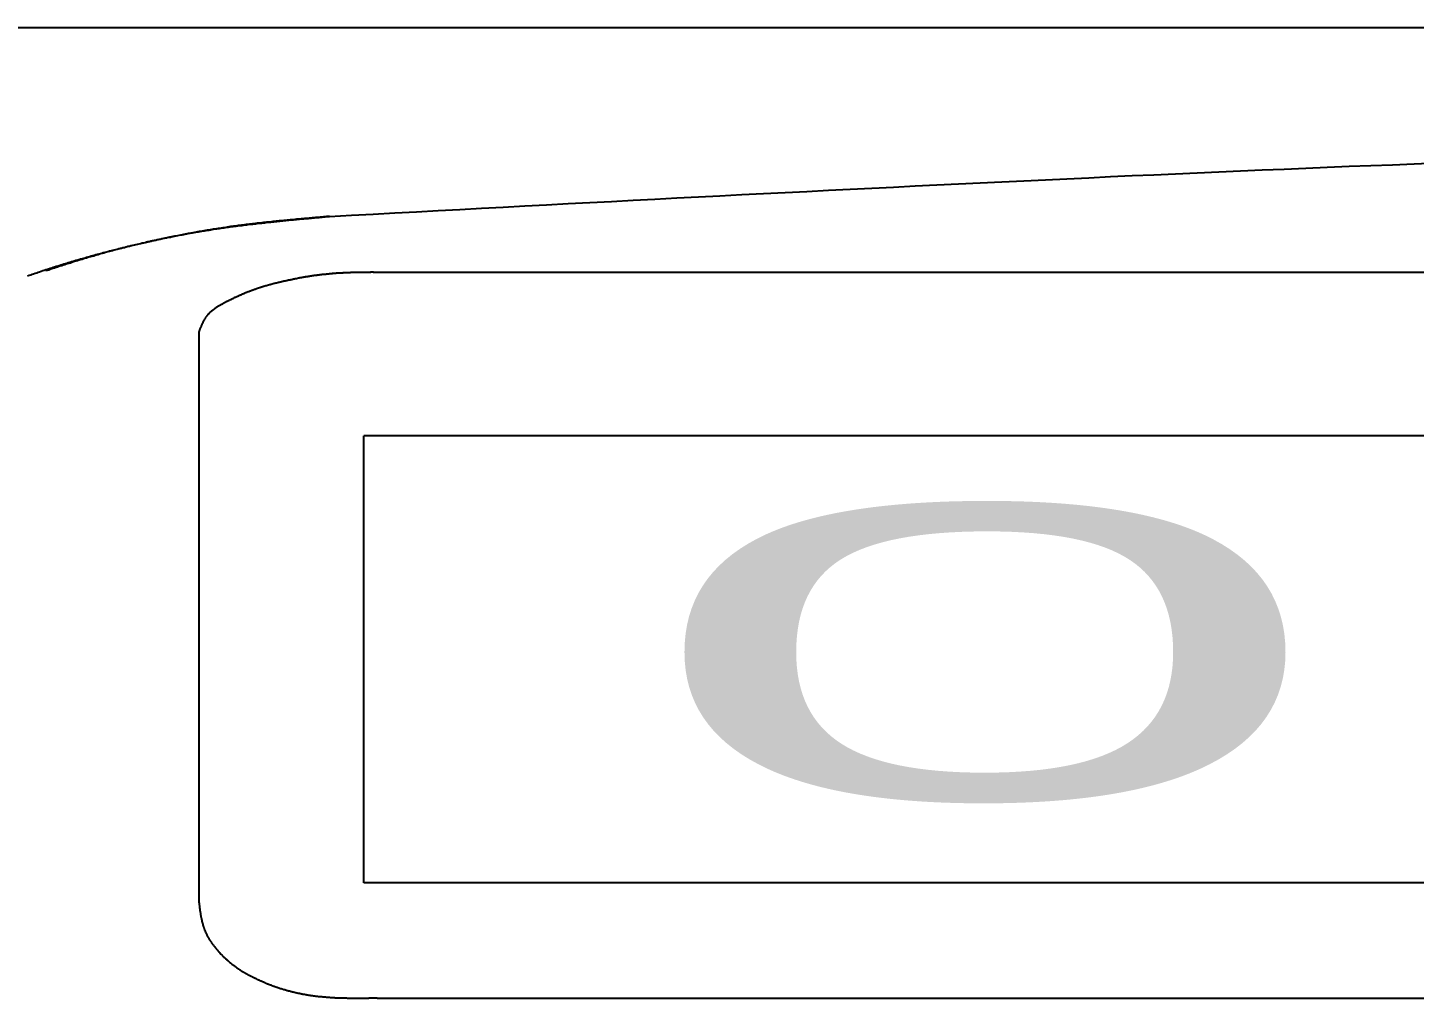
# Model space of a CAD drawing. Extents: x 79 to 365, y 158 to 362.
# Drawn here: x 106.47 to 115.99, y 350.09 to 356.74 of the extents above; entities that cross this region are included whole.
import ezdxf

# ---------------------------------------------------------------- set-up
doc = ezdxf.new("R2010")
doc.units = 0
doc.layers.get('0').update_dxf_attribs({"linetype": 'CONTINUOUS'})
doc.styles.add('MSゴシック', font='txt')

msp = doc.modelspace()

# ---------------------------------------------------------------- linework, layer by layer
at = {"color": 7, "linetype": 'CONTINUOUS'}
for p, q in [((149.0311, 356.7436), (106.0311, 356.7436)), ((146.2811, 353.9436), (108.7811, 353.9436))]:
    msp.add_line(p, q, dxfattribs=at)
at = {"linetype": 'CONTINUOUS'}
for p, q in [((146.1793, 355.0654), (108.8829, 355.0654)), ((107.6496, 354.6609), (107.6496, 350.7398)), ((108.7811, 350.8768), (108.7811, 353.9436)), ((146.2811, 350.8768), (108.7811, 350.8768)), ((108.8728, 350.0877), (146.1894, 350.0877))]:
    msp.add_line(p, q, dxfattribs=at)
at = {"color": 7}
for points in [[(108.546, 355.449, 0), (108.695, 355.457, 0), (108.844, 355.465, 0), (108.993, 355.473, 0), (109.141, 355.481, 0), (109.29, 355.489, 0), (109.439, 355.497, 0), (109.588, 355.505, 0), (109.737, 355.513, 0), (109.885, 355.521, 0), (110.034, 355.529, 0), (110.183, 355.537, 0), (110.332, 355.544, 0), (110.48, 355.552, 0), (110.629, 355.56, 0), (110.778, 355.568, 0), (110.927, 355.576, 0), (111.076, 355.583, 0), (111.224, 355.591, 0), (111.373, 355.599, 0), (111.522, 355.606, 0), (111.671, 355.614, 0), (111.82, 355.621, 0), (111.968, 355.629, 0), (112.117, 355.636, 0), (112.266, 355.644, 0), (112.415, 355.651, 0), (112.564, 355.658, 0), (112.712, 355.666, 0), (112.861, 355.673, 0), (113.01, 355.68, 0), (113.159, 355.687, 0), (113.308, 355.694, 0), (113.457, 355.701, 0), (113.605, 355.708, 0), (113.754, 355.715, 0), (113.903, 355.722, 0), (114.052, 355.729, 0), (114.201, 355.735, 0), (114.349, 355.742, 0), (114.498, 355.749, 0), (114.647, 355.755, 0), (114.796, 355.762, 0), (114.945, 355.768, 0), (115.094, 355.774, 0), (115.243, 355.78, 0), (115.391, 355.787, 0), (115.54, 355.793, 0), (115.689, 355.799, 0), (115.838, 355.804, 0), (115.987, 355.81, 0), (116.136, 355.816, 0)], [(108.546, 355.449, 0), (108.535, 355.449, 0), (108.525, 355.448, 0), (108.514, 355.447, 0), (108.503, 355.446, 0), (108.492, 355.445, 0), (108.481, 355.444, 0), (108.47, 355.443, 0), (108.46, 355.442, 0), (108.449, 355.441, 0), (108.438, 355.44, 0), (108.427, 355.439, 0), (108.416, 355.438, 0), (108.405, 355.437, 0), (108.395, 355.436, 0), (108.384, 355.435, 0), (108.373, 355.434, 0), (108.362, 355.433, 0), (108.351, 355.432, 0), (108.341, 355.431, 0), (108.33, 355.43, 0), (108.319, 355.43, 0), (108.308, 355.429, 0), (108.297, 355.427, 0), (108.286, 355.426, 0), (108.276, 355.425, 0), (108.265, 355.424, 0), (108.254, 355.423, 0), (108.243, 355.422, 0), (108.232, 355.421, 0), (108.222, 355.42, 0), (108.211, 355.419, 0), (108.2, 355.418, 0), (108.189, 355.417, 0), (108.178, 355.416, 0), (108.167, 355.415, 0), (108.157, 355.414, 0), (108.146, 355.413, 0), (108.135, 355.411, 0), (108.124, 355.41, 0), (108.113, 355.409, 0), (108.103, 355.408, 0), (108.092, 355.407, 0), (108.081, 355.406, 0), (108.07, 355.404, 0), (108.059, 355.403, 0), (108.049, 355.402, 0), (108.038, 355.401, 0), (108.027, 355.399, 0), (108.016, 355.398, 0), (108.006, 355.397, 0), (107.995, 355.396, 0), (107.984, 355.394, 0), (107.973, 355.393, 0), (107.962, 355.392, 0), (107.952, 355.39, 0), (107.941, 355.389, 0), (107.93, 355.387, 0), (107.919, 355.386, 0), (107.909, 355.384, 0), (107.898, 355.383, 0), (107.887, 355.382, 0), (107.876, 355.38, 0), (107.866, 355.379, 0), (107.855, 355.377, 0), (107.844, 355.375, 0), (107.833, 355.374, 0), (107.823, 355.372, 0), (107.812, 355.371, 0), (107.801, 355.369, 0), (107.79, 355.367, 0), (107.78, 355.366, 0), (107.769, 355.364, 0), (107.758, 355.362, 0), (107.747, 355.361, 0), (107.737, 355.359, 0), (107.726, 355.357, 0), (107.715, 355.355, 0), (107.705, 355.354, 0), (107.694, 355.352, 0), (107.683, 355.35, 0), (107.672, 355.348, 0), (107.662, 355.346, 0), (107.651, 355.345, 0), (107.64, 355.343, 0), (107.63, 355.341, 0), (107.619, 355.339, 0), (107.608, 355.337, 0), (107.598, 355.335, 0), (107.587, 355.333, 0), (107.576, 355.331, 0), (107.566, 355.329, 0), (107.555, 355.327, 0), (107.544, 355.325, 0), (107.534, 355.323, 0), (107.523, 355.321, 0), (107.512, 355.319, 0), (107.502, 355.317, 0), (107.491, 355.314, 0), (107.48, 355.312, 0), (107.47, 355.31, 0), (107.459, 355.308, 0), (107.448, 355.306, 0), (107.438, 355.304, 0), (107.427, 355.301, 0), (107.416, 355.299, 0), (107.406, 355.297, 0), (107.395, 355.295, 0), (107.384, 355.292, 0), (107.374, 355.29, 0), (107.363, 355.288, 0), (107.353, 355.285, 0), (107.342, 355.283, 0), (107.331, 355.281, 0), (107.321, 355.278, 0), (107.31, 355.276, 0), (107.299, 355.274, 0), (107.289, 355.271, 0), (107.278, 355.269, 0), (107.268, 355.266, 0), (107.257, 355.264, 0), (107.246, 355.262, 0), (107.236, 355.259, 0), (107.225, 355.257, 0), (107.215, 355.254, 0), (107.204, 355.252, 0), (107.194, 355.249, 0), (107.183, 355.247, 0), (107.172, 355.244, 0), (107.162, 355.242, 0), (107.151, 355.239, 0), (107.141, 355.236, 0), (107.13, 355.234, 0), (107.12, 355.231, 0), (107.109, 355.229, 0), (107.099, 355.226, 0), (107.088, 355.223, 0), (107.077, 355.221, 0), (107.067, 355.218, 0), (107.056, 355.215, 0), (107.046, 355.213, 0), (107.035, 355.21, 0), (107.025, 355.207, 0), (107.014, 355.204, 0), (107.004, 355.202, 0), (106.993, 355.199, 0), (106.983, 355.196, 0), (106.972, 355.193, 0), (106.962, 355.19, 0), (106.951, 355.188, 0), (106.941, 355.185, 0), (106.93, 355.182, 0), (106.92, 355.179, 0), (106.909, 355.176, 0), (106.899, 355.173, 0), (106.888, 355.17, 0), (106.878, 355.167, 0), (106.868, 355.164, 0), (106.857, 355.161, 0), (106.847, 355.158, 0), (106.836, 355.155, 0), (106.826, 355.152, 0), (106.815, 355.149, 0), (106.805, 355.146, 0), (106.794, 355.143, 0), (106.784, 355.14, 0), (106.774, 355.137, 0), (106.763, 355.134, 0), (106.753, 355.131, 0), (106.742, 355.127, 0), (106.732, 355.124, 0), (106.722, 355.121, 0), (106.711, 355.118, 0), (106.701, 355.115, 0), (106.691, 355.111, 0), (106.68, 355.108, 0), (106.67, 355.105, 0), (106.659, 355.102, 0), (106.649, 355.098, 0), (106.639, 355.095, 0), (106.628, 355.092, 0), (106.618, 355.088, 0), (106.608, 355.085, 0), (106.598, 355.082, 0), (106.587, 355.078, 0), (106.577, 355.075, 0), (106.567, 355.071, 0), (106.556, 355.068, 0), (106.546, 355.064, 0), (106.536, 355.061, 0), (106.525, 355.057, 0), (106.515, 355.054, 0), (106.505, 355.05, 0), (106.495, 355.047, 0), (106.484, 355.043, 0), (106.474, 355.039, 0)], [(106.599, 355.078, 0), (106.609, 355.081, 0), (106.619, 355.084, 0), (106.629, 355.088, 0), (106.639, 355.091, 0), (106.649, 355.094, 0), (106.659, 355.097, 0), (106.669, 355.101, 0), (106.678, 355.104, 0), (106.688, 355.107, 0), (106.698, 355.11, 0), (106.708, 355.113, 0), (106.718, 355.117, 0), (106.728, 355.12, 0), (106.738, 355.123, 0), (106.748, 355.126, 0), (106.758, 355.129, 0), (106.768, 355.132, 0), (106.778, 355.135, 0), (106.788, 355.139, 0), (106.797, 355.142, 0), (106.807, 355.145, 0), (106.817, 355.148, 0), (106.827, 355.151, 0), (106.837, 355.154, 0), (106.847, 355.157, 0), (106.857, 355.16, 0), (106.867, 355.163, 0), (106.877, 355.166, 0), (106.887, 355.169, 0), (106.897, 355.172, 0), (106.907, 355.175, 0), (106.917, 355.177, 0), (106.927, 355.18, 0), (106.937, 355.183, 0), (106.947, 355.186, 0), (106.957, 355.189, 0), (106.967, 355.192, 0), (106.977, 355.195, 0), (106.987, 355.197, 0), (106.997, 355.2, 0), (107.007, 355.203, 0), (107.017, 355.206, 0), (107.027, 355.208, 0), (107.037, 355.211, 0), (107.047, 355.214, 0), (107.057, 355.216, 0), (107.067, 355.219, 0), (107.078, 355.222, 0), (107.088, 355.224, 0), (107.098, 355.227, 0), (107.108, 355.23, 0), (107.118, 355.232, 0), (107.128, 355.235, 0), (107.138, 355.237, 0), (107.148, 355.24, 0), (107.158, 355.242, 0), (107.168, 355.245, 0), (107.178, 355.247, 0), (107.189, 355.25, 0), (107.199, 355.252, 0), (107.209, 355.255, 0), (107.219, 355.257, 0), (107.229, 355.26, 0), (107.239, 355.262, 0), (107.249, 355.264, 0), (107.259, 355.267, 0), (107.27, 355.269, 0), (107.28, 355.271, 0), (107.29, 355.274, 0), (107.3, 355.276, 0), (107.31, 355.278, 0), (107.32, 355.281, 0), (107.331, 355.283, 0), (107.341, 355.285, 0), (107.351, 355.287, 0), (107.361, 355.289, 0), (107.371, 355.292, 0), (107.381, 355.294, 0), (107.392, 355.296, 0), (107.402, 355.298, 0), (107.412, 355.3, 0), (107.422, 355.302, 0), (107.432, 355.304, 0), (107.443, 355.306, 0), (107.453, 355.308, 0), (107.463, 355.311, 0), (107.473, 355.313, 0), (107.483, 355.315, 0), (107.494, 355.317, 0), (107.504, 355.319, 0), (107.514, 355.32, 0), (107.524, 355.322, 0), (107.535, 355.324, 0), (107.545, 355.326, 0), (107.555, 355.328, 0), (107.565, 355.33, 0), (107.576, 355.332, 0), (107.586, 355.334, 0), (107.596, 355.336, 0), (107.606, 355.337, 0), (107.617, 355.339, 0), (107.627, 355.341, 0), (107.637, 355.343, 0), (107.647, 355.344, 0), (107.658, 355.346, 0), (107.668, 355.348, 0), (107.678, 355.35, 0), (107.688, 355.351, 0), (107.699, 355.353, 0), (107.709, 355.355, 0), (107.719, 355.356, 0), (107.73, 355.358, 0), (107.74, 355.359, 0), (107.75, 355.361, 0), (107.76, 355.363, 0), (107.771, 355.364, 0), (107.781, 355.366, 0), (107.791, 355.367, 0), (107.802, 355.369, 0), (107.812, 355.37, 0), (107.822, 355.372, 0), (107.832, 355.373, 0), (107.843, 355.375, 0), (107.853, 355.376, 0), (107.863, 355.377, 0), (107.874, 355.379, 0), (107.884, 355.38, 0), (107.894, 355.382, 0), (107.905, 355.383, 0), (107.915, 355.384, 0), (107.925, 355.386, 0), (107.936, 355.387, 0), (107.946, 355.388, 0), (107.956, 355.39, 0), (107.967, 355.391, 0), (107.977, 355.392, 0), (107.987, 355.393, 0), (107.998, 355.395, 0), (108.008, 355.396, 0), (108.018, 355.397, 0), (108.029, 355.398, 0), (108.039, 355.399, 0), (108.049, 355.401, 0), (108.06, 355.402, 0), (108.07, 355.403, 0), (108.08, 355.404, 0), (108.091, 355.405, 0), (108.101, 355.406, 0), (108.111, 355.408, 0), (108.122, 355.409, 0), (108.132, 355.41, 0), (108.142, 355.411, 0), (108.153, 355.412, 0), (108.163, 355.413, 0), (108.173, 355.414, 0), (108.184, 355.415, 0), (108.194, 355.416, 0), (108.204, 355.417, 0), (108.215, 355.418, 0), (108.225, 355.419, 0), (108.235, 355.421, 0), (108.246, 355.422, 0), (108.256, 355.423, 0), (108.266, 355.424, 0), (108.277, 355.425, 0), (108.287, 355.426, 0), (108.298, 355.427, 0), (108.308, 355.428, 0), (108.318, 355.429, 0), (108.329, 355.43, 0), (108.339, 355.431, 0), (108.349, 355.432, 0), (108.36, 355.432, 0), (108.37, 355.433, 0), (108.38, 355.434, 0), (108.391, 355.435, 0), (108.401, 355.436, 0), (108.412, 355.437, 0), (108.422, 355.438, 0), (108.432, 355.439, 0), (108.443, 355.44, 0), (108.453, 355.441, 0), (108.463, 355.442, 0), (108.474, 355.443, 0), (108.484, 355.444, 0), (108.494, 355.445, 0), (108.505, 355.446, 0), (108.515, 355.447, 0), (108.526, 355.448, 0), (108.536, 355.449, 0), (108.546, 355.449, 0)]]:
    msp.add_polyline3d(points, dxfattribs=at)
for points in [[(108.721, 355.064, 0), (108.719, 355.064, 0), (108.718, 355.064, 0), (108.717, 355.064, 0), (108.715, 355.064, 0), (108.714, 355.064, 0), (108.712, 355.064, 0), (108.711, 355.064, 0), (108.71, 355.064, 0), (108.708, 355.064, 0), (108.707, 355.064, 0), (108.706, 355.064, 0), (108.704, 355.064, 0), (108.703, 355.064, 0), (108.701, 355.064, 0), (108.7, 355.064, 0), (108.699, 355.064, 0), (108.697, 355.064, 0), (108.696, 355.064, 0), (108.694, 355.064, 0), (108.693, 355.064, 0), (108.692, 355.064, 0), (108.69, 355.064, 0), (108.689, 355.064, 0), (108.687, 355.063, 0), (108.686, 355.063, 0), (108.685, 355.063, 0), (108.683, 355.063, 0), (108.682, 355.063, 0), (108.681, 355.063, 0), (108.679, 355.063, 0), (108.678, 355.063, 0), (108.676, 355.063, 0), (108.675, 355.063, 0), (108.674, 355.063, 0), (108.672, 355.063, 0), (108.671, 355.063, 0), (108.669, 355.063, 0), (108.668, 355.063, 0), (108.667, 355.063, 0), (108.665, 355.063, 0), (108.664, 355.063, 0), (108.662, 355.063, 0), (108.661, 355.063, 0), (108.66, 355.063, 0), (108.658, 355.062, 0), (108.657, 355.062, 0), (108.656, 355.062, 0), (108.654, 355.062, 0), (108.653, 355.062, 0), (108.651, 355.062, 0), (108.65, 355.062, 0), (108.649, 355.062, 0), (108.647, 355.062, 0), (108.646, 355.062, 0), (108.644, 355.062, 0), (108.643, 355.062, 0), (108.642, 355.062, 0), (108.64, 355.062, 0), (108.639, 355.062, 0), (108.637, 355.062, 0), (108.636, 355.061, 0), (108.635, 355.061, 0), (108.633, 355.061, 0), (108.632, 355.061, 0), (108.631, 355.061, 0), (108.629, 355.061, 0), (108.628, 355.061, 0), (108.626, 355.061, 0), (108.625, 355.061, 0), (108.624, 355.061, 0), (108.622, 355.061, 0), (108.621, 355.061, 0), (108.619, 355.061, 0), (108.618, 355.06, 0), (108.617, 355.06, 0), (108.615, 355.06, 0), (108.614, 355.06, 0), (108.613, 355.06, 0), (108.611, 355.06, 0), (108.61, 355.06, 0), (108.608, 355.06, 0), (108.607, 355.06, 0), (108.606, 355.06, 0), (108.604, 355.06, 0), (108.603, 355.059, 0), (108.601, 355.059, 0), (108.6, 355.059, 0), (108.599, 355.059, 0), (108.597, 355.059, 0), (108.596, 355.059, 0), (108.594, 355.059, 0), (108.593, 355.059, 0), (108.592, 355.059, 0), (108.59, 355.059, 0), (108.589, 355.058, 0), (108.588, 355.058, 0), (108.586, 355.058, 0), (108.585, 355.058, 0), (108.583, 355.058, 0), (108.582, 355.058, 0), (108.581, 355.058, 0), (108.579, 355.058, 0), (108.578, 355.058, 0), (108.576, 355.058, 0), (108.575, 355.057, 0), (108.574, 355.057, 0), (108.572, 355.057, 0), (108.571, 355.057, 0), (108.57, 355.057, 0), (108.568, 355.057, 0), (108.567, 355.057, 0), (108.565, 355.057, 0), (108.564, 355.057, 0), (108.563, 355.056, 0), (108.561, 355.056, 0), (108.56, 355.056, 0), (108.558, 355.056, 0), (108.557, 355.056, 0), (108.556, 355.056, 0), (108.554, 355.056, 0), (108.553, 355.056, 0), (108.552, 355.055, 0), (108.55, 355.055, 0), (108.549, 355.055, 0), (108.547, 355.055, 0), (108.546, 355.055, 0), (108.545, 355.055, 0), (108.543, 355.055, 0), (108.542, 355.055, 0), (108.54, 355.054, 0), (108.539, 355.054, 0), (108.538, 355.054, 0), (108.536, 355.054, 0), (108.535, 355.054, 0), (108.534, 355.054, 0), (108.532, 355.054, 0), (108.531, 355.054, 0), (108.529, 355.053, 0), (108.528, 355.053, 0), (108.527, 355.053, 0), (108.525, 355.053, 0), (108.524, 355.053, 0), (108.523, 355.053, 0), (108.521, 355.053, 0), (108.52, 355.052, 0), (108.518, 355.052, 0), (108.517, 355.052, 0), (108.516, 355.052, 0), (108.514, 355.052, 0), (108.513, 355.052, 0), (108.511, 355.052, 0), (108.51, 355.051, 0), (108.509, 355.051, 0), (108.507, 355.051, 0), (108.506, 355.051, 0), (108.505, 355.051, 0), (108.503, 355.051, 0), (108.502, 355.051, 0), (108.5, 355.05, 0), (108.499, 355.05, 0), (108.498, 355.05, 0), (108.496, 355.05, 0), (108.495, 355.05, 0), (108.493, 355.05, 0), (108.492, 355.05, 0), (108.491, 355.049, 0), (108.489, 355.049, 0), (108.488, 355.049, 0), (108.487, 355.049, 0), (108.485, 355.049, 0), (108.484, 355.049, 0), (108.482, 355.048, 0), (108.481, 355.048, 0), (108.48, 355.048, 0), (108.478, 355.048, 0), (108.477, 355.048, 0), (108.476, 355.048, 0), (108.474, 355.047, 0), (108.473, 355.047, 0), (108.471, 355.047, 0), (108.47, 355.047, 0), (108.469, 355.047, 0), (108.467, 355.047, 0), (108.466, 355.046, 0), (108.465, 355.046, 0), (108.463, 355.046, 0), (108.462, 355.046, 0), (108.46, 355.046, 0), (108.459, 355.046, 0), (108.458, 355.045, 0), (108.456, 355.045, 0), (108.455, 355.045, 0), (108.454, 355.045, 0), (108.452, 355.045, 0), (108.451, 355.044, 0), (108.449, 355.044, 0), (108.448, 355.044, 0), (108.447, 355.044, 0), (108.445, 355.044, 0), (108.444, 355.044, 0), (108.442, 355.043, 0), (108.441, 355.043, 0), (108.44, 355.043, 0), (108.438, 355.043, 0), (108.437, 355.043, 0), (108.436, 355.042, 0), (108.434, 355.042, 0), (108.433, 355.042, 0), (108.431, 355.042, 0), (108.43, 355.042, 0), (108.429, 355.041, 0), (108.427, 355.041, 0), (108.426, 355.041, 0), (108.425, 355.041, 0), (108.423, 355.041, 0), (108.422, 355.04, 0), (108.42, 355.04, 0), (108.419, 355.04, 0), (108.418, 355.04, 0), (108.416, 355.04, 0), (108.415, 355.039, 0), (108.414, 355.039, 0), (108.412, 355.039, 0), (108.411, 355.039, 0), (108.409, 355.039, 0), (108.408, 355.038, 0), (108.407, 355.038, 0), (108.405, 355.038, 0), (108.404, 355.038, 0), (108.403, 355.037, 0), (108.401, 355.037, 0), (108.4, 355.037, 0), (108.399, 355.037, 0), (108.397, 355.037, 0), (108.396, 355.036, 0), (108.394, 355.036, 0), (108.393, 355.036, 0), (108.392, 355.036, 0), (108.39, 355.036, 0), (108.389, 355.035, 0), (108.388, 355.035, 0), (108.386, 355.035, 0), (108.385, 355.035, 0), (108.383, 355.034, 0), (108.382, 355.034, 0), (108.381, 355.034, 0), (108.379, 355.034, 0), (108.378, 355.034, 0), (108.377, 355.033, 0), (108.375, 355.033, 0), (108.374, 355.033, 0), (108.372, 355.033, 0), (108.371, 355.032, 0), (108.37, 355.032, 0), (108.368, 355.032, 0)], [(108.883, 355.065, 0), (108.882, 355.065, 0), (108.881, 355.065, 0), (108.88, 355.065, 0), (108.879, 355.065, 0), (108.879, 355.065, 0), (108.878, 355.065, 0), (108.877, 355.065, 0), (108.876, 355.065, 0), (108.875, 355.065, 0), (108.874, 355.065, 0), (108.874, 355.065, 0), (108.873, 355.065, 0), (108.872, 355.065, 0), (108.871, 355.065, 0), (108.87, 355.065, 0), (108.869, 355.065, 0), (108.868, 355.065, 0), (108.868, 355.065, 0), (108.867, 355.065, 0), (108.866, 355.065, 0), (108.865, 355.065, 0), (108.864, 355.065, 0), (108.863, 355.065, 0), (108.863, 355.065, 0), (108.862, 355.065, 0), (108.861, 355.065, 0), (108.86, 355.065, 0), (108.859, 355.065, 0), (108.858, 355.065, 0), (108.857, 355.065, 0), (108.857, 355.065, 0), (108.856, 355.065, 0), (108.855, 355.065, 0), (108.854, 355.065, 0), (108.853, 355.065, 0), (108.852, 355.065, 0), (108.851, 355.065, 0), (108.851, 355.065, 0), (108.85, 355.065, 0), (108.849, 355.065, 0), (108.848, 355.065, 0), (108.847, 355.065, 0), (108.846, 355.066, 0), (108.846, 355.066, 0), (108.845, 355.066, 0), (108.844, 355.066, 0), (108.843, 355.066, 0), (108.842, 355.066, 0), (108.841, 355.066, 0), (108.84, 355.066, 0), (108.84, 355.066, 0), (108.839, 355.066, 0), (108.838, 355.066, 0), (108.837, 355.066, 0), (108.836, 355.066, 0), (108.835, 355.066, 0), (108.835, 355.066, 0), (108.834, 355.066, 0), (108.833, 355.066, 0), (108.832, 355.066, 0), (108.831, 355.066, 0), (108.83, 355.066, 0), (108.829, 355.066, 0), (108.829, 355.066, 0), (108.828, 355.066, 0), (108.827, 355.066, 0), (108.826, 355.065, 0), (108.825, 355.065, 0), (108.824, 355.065, 0), (108.823, 355.065, 0), (108.823, 355.065, 0), (108.822, 355.065, 0), (108.821, 355.065, 0), (108.82, 355.065, 0), (108.819, 355.065, 0), (108.818, 355.065, 0), (108.818, 355.065, 0), (108.817, 355.065, 0), (108.816, 355.065, 0), (108.815, 355.065, 0), (108.814, 355.065, 0), (108.813, 355.065, 0), (108.812, 355.065, 0), (108.812, 355.065, 0), (108.811, 355.065, 0), (108.81, 355.065, 0), (108.809, 355.065, 0), (108.808, 355.065, 0), (108.807, 355.065, 0), (108.807, 355.065, 0), (108.806, 355.065, 0), (108.805, 355.065, 0), (108.804, 355.065, 0), (108.803, 355.065, 0), (108.802, 355.065, 0), (108.801, 355.065, 0), (108.801, 355.065, 0), (108.8, 355.065, 0), (108.799, 355.065, 0), (108.798, 355.065, 0), (108.797, 355.065, 0), (108.796, 355.065, 0), (108.795, 355.065, 0), (108.795, 355.065, 0), (108.794, 355.065, 0), (108.793, 355.065, 0), (108.792, 355.065, 0), (108.791, 355.065, 0), (108.79, 355.065, 0), (108.79, 355.065, 0), (108.789, 355.065, 0), (108.788, 355.065, 0), (108.787, 355.065, 0), (108.786, 355.065, 0), (108.785, 355.065, 0), (108.784, 355.065, 0), (108.784, 355.065, 0), (108.783, 355.065, 0), (108.782, 355.065, 0), (108.781, 355.065, 0), (108.78, 355.065, 0), (108.779, 355.065, 0), (108.778, 355.065, 0), (108.778, 355.065, 0), (108.777, 355.065, 0), (108.776, 355.065, 0), (108.775, 355.065, 0), (108.774, 355.065, 0), (108.773, 355.065, 0), (108.773, 355.065, 0), (108.772, 355.065, 0), (108.771, 355.065, 0), (108.77, 355.065, 0), (108.769, 355.065, 0), (108.768, 355.065, 0), (108.767, 355.065, 0), (108.767, 355.065, 0), (108.766, 355.065, 0), (108.765, 355.065, 0), (108.764, 355.065, 0), (108.763, 355.065, 0), (108.762, 355.065, 0), (108.762, 355.065, 0), (108.761, 355.065, 0), (108.76, 355.065, 0), (108.759, 355.065, 0), (108.758, 355.065, 0), (108.757, 355.065, 0), (108.756, 355.065, 0), (108.756, 355.065, 0), (108.755, 355.065, 0), (108.754, 355.065, 0), (108.753, 355.065, 0), (108.752, 355.065, 0), (108.751, 355.065, 0), (108.75, 355.065, 0), (108.75, 355.065, 0), (108.749, 355.065, 0), (108.748, 355.065, 0), (108.747, 355.065, 0), (108.746, 355.065, 0), (108.745, 355.065, 0), (108.745, 355.065, 0), (108.744, 355.065, 0), (108.743, 355.065, 0), (108.742, 355.065, 0), (108.741, 355.065, 0), (108.74, 355.065, 0), (108.739, 355.065, 0), (108.739, 355.065, 0), (108.738, 355.065, 0), (108.737, 355.065, 0), (108.736, 355.065, 0), (108.735, 355.065, 0), (108.734, 355.065, 0), (108.734, 355.065, 0), (108.733, 355.065, 0), (108.732, 355.065, 0), (108.731, 355.065, 0), (108.73, 355.065, 0), (108.729, 355.065, 0), (108.728, 355.065, 0), (108.728, 355.065, 0), (108.727, 355.065, 0), (108.726, 355.064, 0), (108.725, 355.064, 0), (108.724, 355.064, 0), (108.723, 355.064, 0), (108.722, 355.064, 0), (108.722, 355.064, 0), (108.721, 355.064, 0)], [(108.368, 355.032, 0), (108.365, 355.031, 0), (108.361, 355.031, 0), (108.357, 355.03, 0), (108.353, 355.029, 0), (108.35, 355.028, 0), (108.346, 355.028, 0), (108.342, 355.027, 0), (108.338, 355.026, 0), (108.335, 355.025, 0), (108.331, 355.025, 0), (108.327, 355.024, 0), (108.324, 355.023, 0), (108.32, 355.022, 0), (108.316, 355.022, 0), (108.312, 355.021, 0), (108.309, 355.02, 0), (108.305, 355.019, 0), (108.301, 355.019, 0), (108.297, 355.018, 0), (108.294, 355.017, 0), (108.29, 355.016, 0), (108.286, 355.015, 0), (108.283, 355.015, 0), (108.279, 355.014, 0), (108.275, 355.013, 0), (108.271, 355.012, 0), (108.268, 355.012, 0), (108.264, 355.011, 0), (108.26, 355.01, 0), (108.257, 355.009, 0), (108.253, 355.008, 0), (108.249, 355.008, 0), (108.245, 355.007, 0), (108.242, 355.006, 0), (108.238, 355.005, 0), (108.234, 355.004, 0), (108.231, 355.004, 0), (108.227, 355.003, 0), (108.223, 355.002, 0), (108.22, 355.001, 0), (108.216, 355, 0), (108.212, 354.999, 0), (108.209, 354.998, 0), (108.205, 354.998, 0), (108.201, 354.997, 0), (108.197, 354.996, 0), (108.194, 354.995, 0), (108.19, 354.994, 0), (108.186, 354.993, 0), (108.183, 354.992, 0), (108.179, 354.991, 0), (108.175, 354.991, 0), (108.172, 354.99, 0), (108.168, 354.989, 0), (108.164, 354.988, 0), (108.161, 354.987, 0), (108.157, 354.986, 0), (108.154, 354.985, 0), (108.15, 354.984, 0), (108.146, 354.983, 0), (108.143, 354.982, 0), (108.139, 354.981, 0), (108.135, 354.98, 0), (108.132, 354.979, 0), (108.128, 354.978, 0), (108.124, 354.977, 0), (108.121, 354.976, 0), (108.117, 354.975, 0), (108.114, 354.974, 0), (108.11, 354.973, 0), (108.106, 354.972, 0), (108.103, 354.971, 0), (108.099, 354.97, 0), (108.096, 354.969, 0), (108.092, 354.968, 0), (108.088, 354.967, 0), (108.085, 354.966, 0), (108.081, 354.964, 0), (108.078, 354.963, 0), (108.074, 354.962, 0), (108.071, 354.961, 0), (108.067, 354.96, 0), (108.063, 354.959, 0), (108.06, 354.958, 0), (108.056, 354.956, 0), (108.053, 354.955, 0), (108.049, 354.954, 0), (108.046, 354.953, 0), (108.042, 354.952, 0), (108.039, 354.95, 0), (108.035, 354.949, 0), (108.032, 354.948, 0), (108.028, 354.947, 0), (108.025, 354.945, 0), (108.021, 354.944, 0), (108.017, 354.943, 0), (108.014, 354.941, 0), (108.01, 354.94, 0), (108.007, 354.939, 0), (108.003, 354.937, 0), (108, 354.936, 0), (107.996, 354.935, 0), (107.993, 354.933, 0), (107.989, 354.932, 0), (107.986, 354.931, 0), (107.983, 354.929, 0), (107.979, 354.928, 0), (107.976, 354.927, 0), (107.972, 354.925, 0), (107.969, 354.924, 0), (107.965, 354.922, 0), (107.962, 354.921, 0), (107.958, 354.919, 0), (107.955, 354.918, 0), (107.951, 354.916, 0), (107.948, 354.915, 0), (107.944, 354.913, 0), (107.941, 354.912, 0), (107.937, 354.91, 0), (107.934, 354.909, 0), (107.93, 354.907, 0), (107.927, 354.906, 0), (107.924, 354.904, 0), (107.92, 354.903, 0), (107.917, 354.901, 0), (107.913, 354.9, 0), (107.91, 354.898, 0), (107.906, 354.896, 0), (107.903, 354.895, 0), (107.899, 354.893, 0), (107.896, 354.892, 0), (107.892, 354.89, 0), (107.889, 354.888, 0), (107.886, 354.887, 0), (107.882, 354.885, 0), (107.879, 354.883, 0), (107.875, 354.882, 0), (107.872, 354.88, 0), (107.868, 354.878, 0), (107.865, 354.877, 0), (107.861, 354.875, 0), (107.858, 354.873, 0), (107.854, 354.872, 0), (107.851, 354.87, 0), (107.848, 354.868, 0), (107.844, 354.866, 0), (107.841, 354.865, 0), (107.837, 354.863, 0), (107.834, 354.861, 0), (107.83, 354.859, 0), (107.827, 354.857, 0), (107.823, 354.856, 0), (107.82, 354.854, 0), (107.816, 354.852, 0), (107.813, 354.85, 0), (107.81, 354.848, 0), (107.806, 354.846, 0), (107.803, 354.844, 0), (107.799, 354.843, 0), (107.796, 354.841, 0), (107.793, 354.839, 0), (107.789, 354.837, 0), (107.786, 354.835, 0), (107.783, 354.833, 0), (107.779, 354.831, 0), (107.776, 354.829, 0), (107.773, 354.827, 0), (107.769, 354.825, 0), (107.766, 354.822, 0), (107.763, 354.82, 0), (107.76, 354.818, 0), (107.757, 354.816, 0), (107.754, 354.814, 0), (107.751, 354.811, 0), (107.748, 354.809, 0), (107.745, 354.807, 0), (107.742, 354.805, 0), (107.739, 354.802, 0), (107.736, 354.8, 0), (107.733, 354.797, 0), (107.73, 354.795, 0), (107.727, 354.792, 0), (107.725, 354.79, 0), (107.722, 354.787, 0), (107.719, 354.785, 0), (107.717, 354.782, 0), (107.714, 354.779, 0), (107.711, 354.777, 0), (107.709, 354.774, 0), (107.707, 354.771, 0), (107.704, 354.768, 0), (107.702, 354.765, 0), (107.7, 354.762, 0), (107.697, 354.759, 0), (107.695, 354.756, 0), (107.693, 354.753, 0), (107.691, 354.75, 0), (107.689, 354.747, 0), (107.687, 354.744, 0), (107.685, 354.741, 0), (107.683, 354.738, 0), (107.681, 354.734, 0), (107.68, 354.731, 0), (107.678, 354.728, 0), (107.676, 354.724, 0), (107.675, 354.721, 0), (107.673, 354.718, 0), (107.671, 354.714, 0), (107.67, 354.711, 0), (107.668, 354.707, 0), (107.667, 354.704, 0), (107.665, 354.7, 0), (107.664, 354.697, 0), (107.662, 354.693, 0), (107.661, 354.69, 0), (107.659, 354.686, 0), (107.658, 354.682, 0), (107.656, 354.679, 0), (107.655, 354.675, 0), (107.654, 354.672, 0), (107.652, 354.668, 0), (107.651, 354.664, 0), (107.65, 354.661, 0)], [(107.65, 350.74, 0), (107.65, 350.736, 0), (107.65, 350.733, 0), (107.651, 350.729, 0), (107.651, 350.725, 0), (107.652, 350.722, 0), (107.652, 350.718, 0), (107.653, 350.715, 0), (107.653, 350.711, 0), (107.654, 350.707, 0), (107.654, 350.704, 0), (107.655, 350.7, 0), (107.655, 350.697, 0), (107.655, 350.693, 0), (107.656, 350.689, 0), (107.656, 350.686, 0), (107.657, 350.682, 0), (107.658, 350.679, 0), (107.658, 350.675, 0), (107.659, 350.672, 0), (107.659, 350.668, 0), (107.66, 350.664, 0), (107.66, 350.661, 0), (107.661, 350.657, 0), (107.662, 350.654, 0), (107.662, 350.65, 0), (107.663, 350.647, 0), (107.663, 350.643, 0), (107.664, 350.64, 0), (107.665, 350.636, 0), (107.666, 350.633, 0), (107.666, 350.629, 0), (107.667, 350.626, 0), (107.668, 350.622, 0), (107.669, 350.619, 0), (107.669, 350.615, 0), (107.67, 350.612, 0), (107.671, 350.608, 0), (107.672, 350.605, 0), (107.673, 350.601, 0), (107.674, 350.598, 0), (107.675, 350.594, 0), (107.676, 350.591, 0), (107.677, 350.588, 0), (107.678, 350.584, 0), (107.679, 350.581, 0), (107.68, 350.577, 0), (107.681, 350.574, 0), (107.682, 350.571, 0), (107.683, 350.567, 0), (107.684, 350.564, 0), (107.686, 350.561, 0), (107.687, 350.557, 0), (107.688, 350.554, 0), (107.69, 350.551, 0), (107.691, 350.547, 0), (107.692, 350.544, 0), (107.694, 350.541, 0), (107.695, 350.538, 0), (107.697, 350.534, 0), (107.698, 350.531, 0), (107.7, 350.528, 0), (107.701, 350.525, 0), (107.703, 350.522, 0), (107.704, 350.518, 0), (107.706, 350.515, 0), (107.708, 350.512, 0), (107.709, 350.509, 0), (107.711, 350.506, 0), (107.713, 350.503, 0), (107.715, 350.5, 0), (107.717, 350.497, 0), (107.718, 350.493, 0), (107.72, 350.49, 0), (107.722, 350.487, 0), (107.724, 350.484, 0), (107.726, 350.481, 0), (107.728, 350.478, 0), (107.73, 350.475, 0), (107.732, 350.472, 0), (107.734, 350.469, 0), (107.736, 350.466, 0), (107.738, 350.463, 0), (107.74, 350.46, 0), (107.742, 350.457, 0), (107.744, 350.454, 0), (107.747, 350.452, 0), (107.749, 350.449, 0), (107.751, 350.446, 0), (107.753, 350.443, 0), (107.755, 350.44, 0), (107.758, 350.437, 0), (107.76, 350.434, 0), (107.762, 350.432, 0), (107.765, 350.429, 0), (107.767, 350.426, 0), (107.769, 350.423, 0), (107.772, 350.42, 0), (107.774, 350.418, 0), (107.776, 350.415, 0), (107.779, 350.412, 0), (107.781, 350.409, 0), (107.784, 350.407, 0), (107.786, 350.404, 0), (107.788, 350.401, 0), (107.791, 350.399, 0), (107.793, 350.396, 0), (107.796, 350.393, 0), (107.798, 350.391, 0), (107.801, 350.388, 0), (107.803, 350.386, 0), (107.806, 350.383, 0), (107.809, 350.38, 0), (107.811, 350.378, 0), (107.814, 350.375, 0), (107.816, 350.373, 0), (107.819, 350.37, 0), (107.821, 350.368, 0), (107.824, 350.365, 0), (107.827, 350.363, 0), (107.829, 350.36, 0), (107.832, 350.358, 0), (107.835, 350.356, 0), (107.837, 350.353, 0), (107.84, 350.351, 0), (107.843, 350.348, 0), (107.845, 350.346, 0), (107.848, 350.344, 0), (107.851, 350.341, 0), (107.854, 350.339, 0), (107.856, 350.337, 0), (107.859, 350.334, 0), (107.862, 350.332, 0), (107.865, 350.33, 0), (107.867, 350.327, 0), (107.87, 350.325, 0), (107.873, 350.323, 0), (107.876, 350.321, 0), (107.879, 350.318, 0), (107.882, 350.316, 0), (107.884, 350.314, 0), (107.887, 350.312, 0), (107.89, 350.31, 0), (107.893, 350.308, 0), (107.896, 350.306, 0), (107.899, 350.303, 0), (107.902, 350.301, 0), (107.905, 350.299, 0), (107.908, 350.297, 0), (107.91, 350.295, 0), (107.913, 350.293, 0), (107.916, 350.291, 0), (107.919, 350.289, 0), (107.922, 350.287, 0), (107.925, 350.285, 0), (107.928, 350.283, 0), (107.931, 350.281, 0), (107.934, 350.279, 0), (107.937, 350.277, 0), (107.94, 350.275, 0), (107.943, 350.273, 0), (107.946, 350.272, 0), (107.949, 350.27, 0), (107.952, 350.268, 0), (107.956, 350.266, 0), (107.959, 350.264, 0), (107.962, 350.262, 0), (107.965, 350.26, 0), (107.968, 350.259, 0), (107.971, 350.257, 0), (107.974, 350.255, 0), (107.977, 350.253, 0), (107.98, 350.252, 0), (107.983, 350.25, 0), (107.987, 350.248, 0), (107.99, 350.247, 0), (107.993, 350.245, 0), (107.996, 350.243, 0), (107.999, 350.242, 0), (108.002, 350.24, 0), (108.006, 350.238, 0), (108.009, 350.237, 0), (108.012, 350.235, 0), (108.015, 350.233, 0), (108.018, 350.232, 0), (108.022, 350.23, 0), (108.025, 350.229, 0), (108.028, 350.227, 0), (108.031, 350.226, 0), (108.034, 350.224, 0), (108.038, 350.223, 0), (108.041, 350.221, 0), (108.044, 350.219, 0), (108.047, 350.218, 0), (108.051, 350.216, 0), (108.054, 350.215, 0), (108.057, 350.213, 0), (108.06, 350.212, 0), (108.064, 350.211, 0), (108.067, 350.209, 0), (108.07, 350.208, 0), (108.074, 350.206, 0), (108.077, 350.205, 0), (108.08, 350.203, 0), (108.083, 350.202, 0), (108.087, 350.2, 0), (108.09, 350.199, 0), (108.093, 350.198, 0), (108.097, 350.196, 0), (108.1, 350.195, 0), (108.103, 350.193, 0), (108.106, 350.192, 0), (108.11, 350.19, 0), (108.113, 350.189, 0), (108.116, 350.188, 0), (108.12, 350.186, 0), (108.123, 350.185, 0), (108.126, 350.183, 0), (108.13, 350.182, 0), (108.133, 350.181, 0), (108.136, 350.179, 0), (108.14, 350.178, 0), (108.143, 350.177, 0), (108.146, 350.175, 0)], [(108.146, 350.175, 0), (108.149, 350.174, 0), (108.152, 350.173, 0), (108.155, 350.172, 0), (108.158, 350.171, 0), (108.161, 350.17, 0), (108.163, 350.169, 0), (108.166, 350.168, 0), (108.169, 350.167, 0), (108.172, 350.166, 0), (108.175, 350.165, 0), (108.178, 350.164, 0), (108.181, 350.163, 0), (108.184, 350.162, 0), (108.187, 350.161, 0), (108.19, 350.16, 0), (108.192, 350.159, 0), (108.195, 350.158, 0), (108.198, 350.157, 0), (108.201, 350.156, 0), (108.204, 350.155, 0), (108.207, 350.154, 0), (108.21, 350.154, 0), (108.213, 350.153, 0), (108.216, 350.152, 0), (108.219, 350.151, 0), (108.222, 350.15, 0), (108.225, 350.149, 0), (108.227, 350.148, 0), (108.23, 350.147, 0), (108.233, 350.146, 0), (108.236, 350.146, 0), (108.239, 350.145, 0), (108.242, 350.144, 0), (108.245, 350.143, 0), (108.248, 350.142, 0), (108.251, 350.141, 0), (108.254, 350.14, 0), (108.257, 350.14, 0), (108.26, 350.139, 0), (108.263, 350.138, 0), (108.266, 350.137, 0), (108.269, 350.136, 0), (108.272, 350.136, 0), (108.275, 350.135, 0), (108.278, 350.134, 0), (108.281, 350.133, 0), (108.284, 350.133, 0), (108.287, 350.132, 0), (108.29, 350.131, 0), (108.293, 350.13, 0), (108.296, 350.13, 0), (108.298, 350.129, 0), (108.301, 350.128, 0), (108.304, 350.127, 0), (108.307, 350.127, 0), (108.31, 350.126, 0), (108.313, 350.125, 0), (108.316, 350.125, 0), (108.319, 350.124, 0), (108.322, 350.123, 0), (108.325, 350.123, 0), (108.328, 350.122, 0), (108.331, 350.121, 0), (108.334, 350.121, 0), (108.337, 350.12, 0), (108.34, 350.12, 0), (108.343, 350.119, 0), (108.346, 350.118, 0), (108.349, 350.118, 0), (108.352, 350.117, 0), (108.355, 350.116, 0), (108.358, 350.116, 0), (108.361, 350.115, 0), (108.364, 350.115, 0), (108.367, 350.114, 0), (108.37, 350.114, 0), (108.373, 350.113, 0), (108.376, 350.113, 0), (108.379, 350.112, 0), (108.383, 350.111, 0), (108.386, 350.111, 0), (108.389, 350.11, 0), (108.392, 350.11, 0), (108.395, 350.109, 0), (108.398, 350.109, 0), (108.401, 350.108, 0), (108.404, 350.108, 0), (108.407, 350.107, 0), (108.41, 350.107, 0), (108.413, 350.107, 0), (108.416, 350.106, 0), (108.419, 350.106, 0), (108.422, 350.105, 0), (108.425, 350.105, 0), (108.428, 350.104, 0), (108.431, 350.104, 0), (108.434, 350.103, 0), (108.437, 350.103, 0), (108.44, 350.103, 0), (108.443, 350.102, 0), (108.446, 350.102, 0), (108.449, 350.101, 0), (108.452, 350.101, 0), (108.455, 350.101, 0), (108.458, 350.1, 0), (108.461, 350.1, 0), (108.464, 350.1, 0), (108.467, 350.099, 0), (108.47, 350.099, 0), (108.473, 350.099, 0), (108.476, 350.098, 0), (108.48, 350.098, 0), (108.483, 350.098, 0), (108.486, 350.097, 0), (108.489, 350.097, 0), (108.492, 350.097, 0), (108.495, 350.097, 0), (108.498, 350.096, 0), (108.501, 350.096, 0), (108.504, 350.096, 0), (108.507, 350.096, 0), (108.51, 350.095, 0), (108.513, 350.095, 0), (108.516, 350.095, 0), (108.519, 350.095, 0), (108.522, 350.094, 0), (108.525, 350.094, 0), (108.528, 350.094, 0), (108.531, 350.094, 0), (108.534, 350.093, 0), (108.537, 350.093, 0), (108.54, 350.093, 0), (108.544, 350.093, 0), (108.547, 350.093, 0), (108.55, 350.092, 0), (108.553, 350.092, 0), (108.556, 350.092, 0), (108.559, 350.092, 0), (108.562, 350.092, 0), (108.565, 350.091, 0), (108.568, 350.091, 0), (108.571, 350.091, 0), (108.574, 350.091, 0), (108.577, 350.091, 0), (108.58, 350.091, 0), (108.583, 350.09, 0), (108.586, 350.09, 0), (108.589, 350.09, 0), (108.592, 350.09, 0), (108.595, 350.09, 0), (108.599, 350.09, 0), (108.602, 350.09, 0), (108.605, 350.09, 0), (108.608, 350.089, 0), (108.611, 350.089, 0), (108.614, 350.089, 0), (108.617, 350.089, 0), (108.62, 350.089, 0), (108.623, 350.089, 0), (108.626, 350.089, 0), (108.629, 350.089, 0), (108.632, 350.088, 0), (108.635, 350.088, 0), (108.638, 350.088, 0), (108.641, 350.088, 0), (108.644, 350.088, 0), (108.647, 350.088, 0), (108.651, 350.088, 0), (108.654, 350.088, 0), (108.657, 350.088, 0), (108.66, 350.088, 0), (108.663, 350.088, 0), (108.666, 350.087, 0), (108.669, 350.087, 0), (108.672, 350.087, 0), (108.675, 350.087, 0), (108.678, 350.087, 0), (108.681, 350.087, 0), (108.684, 350.087, 0), (108.687, 350.087, 0), (108.69, 350.087, 0), (108.693, 350.087, 0), (108.696, 350.087, 0), (108.7, 350.087, 0), (108.703, 350.087, 0), (108.706, 350.086, 0), (108.709, 350.086, 0), (108.712, 350.086, 0), (108.715, 350.086, 0), (108.718, 350.086, 0), (108.721, 350.086, 0)], [(108.721, 350.086, 0), (108.722, 350.086, 0), (108.723, 350.086, 0), (108.724, 350.086, 0), (108.725, 350.086, 0), (108.726, 350.086, 0), (108.727, 350.086, 0), (108.728, 350.086, 0), (108.729, 350.086, 0), (108.73, 350.086, 0), (108.731, 350.086, 0), (108.731, 350.086, 0), (108.732, 350.086, 0), (108.733, 350.086, 0), (108.734, 350.086, 0), (108.735, 350.086, 0), (108.736, 350.086, 0), (108.737, 350.086, 0), (108.738, 350.086, 0), (108.739, 350.086, 0), (108.74, 350.086, 0), (108.741, 350.086, 0), (108.742, 350.087, 0), (108.743, 350.087, 0), (108.744, 350.087, 0), (108.745, 350.087, 0), (108.746, 350.087, 0), (108.747, 350.087, 0), (108.748, 350.087, 0), (108.749, 350.087, 0), (108.75, 350.087, 0), (108.751, 350.087, 0), (108.752, 350.087, 0), (108.752, 350.087, 0), (108.753, 350.087, 0), (108.754, 350.087, 0), (108.755, 350.087, 0), (108.756, 350.087, 0), (108.757, 350.087, 0), (108.758, 350.087, 0), (108.759, 350.087, 0), (108.76, 350.087, 0), (108.761, 350.087, 0), (108.762, 350.087, 0), (108.763, 350.087, 0), (108.764, 350.087, 0), (108.765, 350.087, 0), (108.766, 350.087, 0), (108.767, 350.087, 0), (108.768, 350.087, 0), (108.769, 350.087, 0), (108.77, 350.087, 0), (108.771, 350.087, 0), (108.772, 350.087, 0), (108.773, 350.087, 0), (108.773, 350.087, 0), (108.774, 350.087, 0), (108.775, 350.087, 0), (108.776, 350.087, 0), (108.777, 350.087, 0), (108.778, 350.087, 0), (108.779, 350.087, 0), (108.78, 350.087, 0), (108.781, 350.087, 0), (108.782, 350.087, 0), (108.783, 350.087, 0), (108.784, 350.087, 0), (108.785, 350.087, 0), (108.786, 350.087, 0), (108.787, 350.087, 0), (108.788, 350.087, 0), (108.789, 350.087, 0), (108.79, 350.087, 0), (108.791, 350.087, 0), (108.792, 350.087, 0), (108.793, 350.087, 0), (108.794, 350.087, 0), (108.794, 350.087, 0), (108.795, 350.087, 0), (108.796, 350.087, 0), (108.797, 350.087, 0), (108.798, 350.087, 0), (108.799, 350.087, 0), (108.8, 350.087, 0), (108.801, 350.087, 0), (108.802, 350.087, 0), (108.803, 350.087, 0), (108.804, 350.087, 0), (108.805, 350.087, 0), (108.806, 350.087, 0), (108.807, 350.087, 0), (108.808, 350.087, 0), (108.809, 350.087, 0), (108.81, 350.087, 0), (108.811, 350.087, 0), (108.812, 350.087, 0), (108.813, 350.087, 0), (108.814, 350.087, 0), (108.815, 350.087, 0), (108.815, 350.087, 0), (108.816, 350.087, 0), (108.817, 350.088, 0), (108.818, 350.088, 0), (108.819, 350.088, 0), (108.82, 350.088, 0), (108.821, 350.088, 0), (108.822, 350.088, 0), (108.823, 350.088, 0), (108.824, 350.088, 0), (108.825, 350.088, 0), (108.826, 350.088, 0), (108.827, 350.088, 0), (108.828, 350.088, 0), (108.829, 350.088, 0), (108.83, 350.088, 0), (108.831, 350.088, 0), (108.832, 350.088, 0), (108.833, 350.088, 0), (108.834, 350.088, 0), (108.835, 350.088, 0), (108.836, 350.088, 0), (108.836, 350.088, 0), (108.837, 350.088, 0), (108.838, 350.088, 0), (108.839, 350.088, 0), (108.84, 350.088, 0), (108.841, 350.088, 0), (108.842, 350.088, 0), (108.843, 350.088, 0), (108.844, 350.088, 0), (108.845, 350.088, 0), (108.846, 350.088, 0), (108.847, 350.088, 0), (108.848, 350.088, 0), (108.849, 350.088, 0), (108.85, 350.088, 0), (108.851, 350.088, 0), (108.852, 350.088, 0), (108.853, 350.088, 0), (108.854, 350.088, 0), (108.855, 350.088, 0), (108.856, 350.088, 0), (108.857, 350.088, 0), (108.857, 350.088, 0), (108.858, 350.088, 0), (108.859, 350.088, 0), (108.86, 350.088, 0), (108.861, 350.088, 0), (108.862, 350.088, 0), (108.863, 350.088, 0), (108.864, 350.088, 0), (108.865, 350.088, 0), (108.866, 350.088, 0), (108.867, 350.088, 0), (108.868, 350.088, 0), (108.869, 350.088, 0), (108.87, 350.088, 0), (108.871, 350.088, 0), (108.872, 350.088, 0), (108.873, 350.088, 0)]]:
    msp.add_polyline3d(points)

# ---------------------------------------------------------------- texts
at = {"color": 7, "linetype": 'CONTINUOUS', "style": 'MSゴシック', "width": 3.2}
msp.add_text('0', height=2.016, dxfattribs=at).set_placement((110.6435, 351.4517))

doc.saveas('drawing.dxf')
